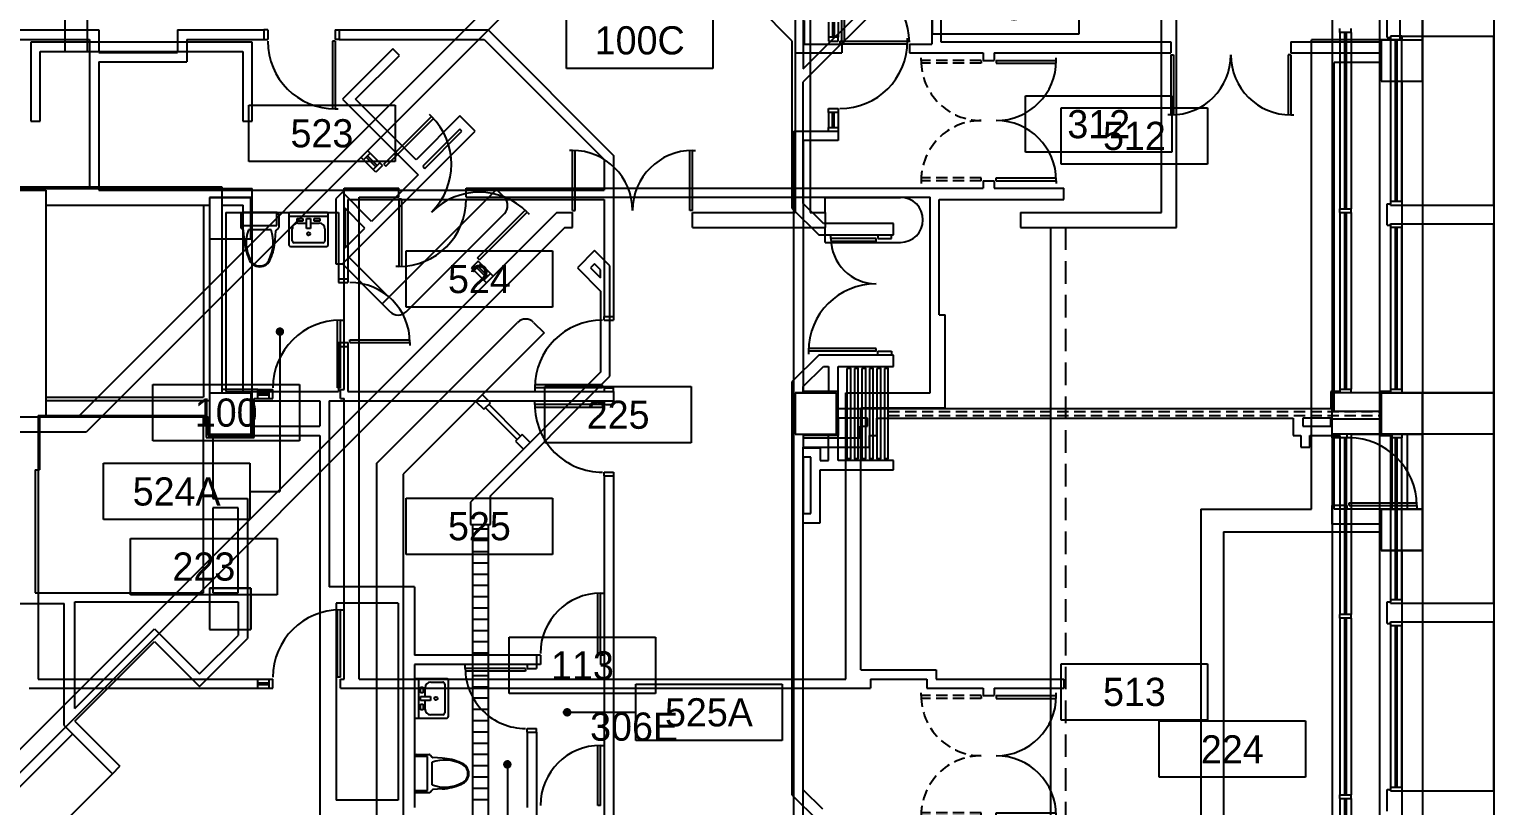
# Model space of a CAD drawing. Header units: inches. Extents: x -219 to 4035, y -10 to 4981.
# Drawn here: x 2309 to 3089, y 4099 to 4512 of the extents above; entities that cross this region are included whole.
import ezdxf
from ezdxf.enums import TextEntityAlignment as Align

# ---------------------------------------------------------------- set-up
doc = ezdxf.new("R2010")
doc.units = ezdxf.units.IN
doc.header["$LTSCALE"] = 48
doc.header["$MEASUREMENT"] = 0
doc.linetypes.add('HIDDEN', pattern=[0.375, 0.25, -0.125])
doc.linetypes.add('HIDDEN2', pattern=[0.1875, 0.125, -0.0625])
doc.layers.get('0').update_dxf_attribs({"color": 13, "linetype": 'CONTINUOUS'})
for name, color, linetype in [('F1-BLDG1', 7, 'CONTINUOUS'), ('F1-BLDG2', 2, 'HIDDEN'), ('F1-BLDG3', 161, 'CONTINUOUS'), ('F1-DOOR1', 3, 'CONTINUOUS'), ('F1-RMNOS', 3, 'CONTINUOUS'), ('F1-WINDOW1', 1, 'CONTINUOUS'), ('F1-WINDOW2', 4, 'CONTINUOUS'), ('F2-BLDG1', 7, 'CONTINUOUS'), ('F2-BLDG3', 161, 'CONTINUOUS'), ('F2-BLDG4', 2, 'CONTINUOUS'), ('F2-DOOR1', 3, 'CONTINUOUS'), ('F2-DOOR2', 61, 'HIDDEN2'), ('F2-RMNOS', 3, 'CONTINUOUS'), ('F2-STAIR1', 24, 'CONTINUOUS'), ('F2-WINDOW1', 1, 'CONTINUOUS'), ('F2-WINDOW2', 4, 'CONTINUOUS'), ('F3-BLDG1', 7, 'CONTINUOUS'), ('F3-BLDG3', 161, 'CONTINUOUS'), ('F3-BLDG4', 2, 'CONTINUOUS'), ('F3-DOOR1', 3, 'CONTINUOUS'), ('F3-RMNOS', 3, 'CONTINUOUS'), ('F3-WINDOW1', 1, 'CONTINUOUS'), ('F3-WINDOW2', 4, 'CONTINUOUS'), ('F4-BLDG3', 161, 'CONTINUOUS'), ('F5-BLDG1', 7, 'CONTINUOUS'), ('F5-BLDG3', 161, 'CONTINUOUS'), ('F5-BLDG4', 2, 'CONTINUOUS'), ('F5-DOOR1', 3, 'CONTINUOUS'), ('F5-DOOR2', 61, 'HIDDEN2'), ('F5-DOORJMB', 32, 'CONTINUOUS'), ('F5-REST2', 8, 'CONTINUOUS'), ('F5-RMNOS', 3, 'CONTINUOUS'), ('F5-WINDOW1', 1, 'CONTINUOUS'), ('F5-WINDOW2', 4, 'CONTINUOUS'), ('F6-BLDG3', 161, 'CONTINUOUS')]:
    doc.layers.add(name, color=color, linetype=linetype)
for name, color, linetype, plot in [('F1-COLUMN1', 8, 'CONTINUOUS', False), ('F2-COLUMN1', 8, 'CONTINUOUS', False), ('F3-COLUMN1', 8, 'CONTINUOUS', False), ('F5-COLUMN1', 8, 'CONTINUOUS', False)]:
    doc.layers.add(name, color=color, linetype=linetype, plot=plot)
doc.styles.add('ORIG-RMNOS', font='noting.shx')
doc.styles.add('RMNOS', font='noting.shx')

# ---------------------------------------------------------------- blocks, each defined once
blk = doc.blocks.new('L-34C1')
for p, q in [((-11, 11), (11, 11)), ((-11, 11), (-11, -11)), ((11, 11), (11, -11)), ((-11, -11), (11, -11))]:
    blk.add_line(p, q)
blk = doc.blocks.new('ADR-32DL')
for p, q in [((0, 33), (-1.5, 33)), ((0, 1), (0, 33)), ((1.5, 1), (1.5, 32.96)), ((62.5, 1), (62.5, 32.96)), ((64, 1), (64, 33)), ((64, 33), (65.5, 33)), ((0, 1), (1.5, 1)), ((64, 1), (62.5, 1))]:
    blk.add_line(p, q)
for centre, start, end in [((0, 1), 0, 90), ((64, 1), 90, 180)]:
    blk.add_arc(centre, 32, start, end)
blk = doc.blocks.new('ADR-36R')
for p, q in [((-1.5, 1), (-1.5, 36.97)), ((0, 1), (0, 37)), ((0, 37), (1.5, 37)), ((0, 1), (-1.5, 1))]:
    blk.add_line(p, q)
blk.add_arc((0, 1), 36, 90, 180)
blk = doc.blocks.new('ADR-36L')
for p, q in [((0, 37), (-1.5, 37)), ((0, 1), (0, 37)), ((1.5, 1), (1.5, 36.97)), ((0, 1), (1.5, 1))]:
    blk.add_line(p, q)
blk.add_arc((0, 1), 36, 0, 90)
blk = doc.blocks.new('L-34C2')
for p, q in [((-11, 11), (11, 11)), ((-11, 11), (-11, -37)), ((11, 11), (11, -37)), ((-11, -37), (11, -37))]:
    blk.add_line(p, q)
blk = doc.blocks.new('ADR-32R')
for p, q in [((-1.5, 1), (-1.5, 32.96)), ((0, 1), (0, 33)), ((0, 33), (1.5, 33)), ((0, 1), (-1.5, 1))]:
    blk.add_line(p, q)
blk.add_arc((0, 1), 32, 90, 180)
blk = doc.blocks.new('L12C31')
for p, q in [((-49, 11), (11, 11)), ((-49, -11), (-49, 11)), ((11, -11), (11, 11)), ((-49, -11), (11, -11))]:
    blk.add_line(p, q)
blk = doc.blocks.new('ADR-24R')
for p, q in [((-1.5, 1), (-1.5, 24.95)), ((0, 25), (1.5, 25)), ((0, 1), (0, 25)), ((-1.5, 1), (0, 1))]:
    blk.add_line(p, q)
blk.add_arc((0, 1), 24, 90, 180)
blk = doc.blocks.new('PLMB012')
for p, q in [((-10.12, 1), (-10.12, 7.96)), ((-9.95, 8.35), (-8.73, 9.36)), ((-8.19, 14.75), (-8.56, 9.7)), ((-6, 9.25), (6, 9.25)), ((8.19, 14.75), (8.56, 9.7)), ((9.95, 8.35), (8.73, 9.36)), ((10.12, 1), (10.12, 7.96)), ((-9.12, 0), (9.12, 0)), ((9.06, 6.88), (-9.06, 6.88)), ((-9.06, 6.88), (-9.06, 0)), ((9.06, 0), (9.06, 6.88))]:
    blk.add_line(p, q)
for centre, radius, start, end in [((20.93, 12.88), 29.17, 156.11872, 176.31808), ((12.18, 16.01), 19.4, 151.95985, 200.38206), ((0, 22.83), 6.04, 90, 162.12877), ((-0.08, 23.09), 5.29, 89.10035, 162.37061), ((0, 22.83), 6.04, 17.87123, 90), ((0.08, 23.09), 5.29, 17.62939, 90.89965), ((-12.18, 16.01), 19.4, 339.61794, 28.04015), ((-20.93, 12.88), 29.17, 3.68192, 23.88128), ((-9.62, 7.96), 0.5, 129.80557, 180), ((-9.05, 9.74), 0.5, 309.80557, 355.82956), ((9.05, 9.74), 0.5, 184.17044, 230.19443), ((9.62, 7.96), 0.5, 0, 50.19443), ((-9.12, 1), 1, 180, 270), ((9.12, 1), 1, 270, 0)]:
    blk.add_arc(centre, radius, start, end)
blk = doc.blocks.new('PLMB001')
for p, q in [((-10.5, 17), (-10.5, 0.5)), ((9.5, 18), (-9.5, 18)), ((-7.69, 16.06), (7.69, 16.06)), ((10.5, 0.5), (10.5, 17)), ((-8.69, 8.62), (-8.69, 15.06)), ((-0.97, 8.49), (1.03, 8.49)), ((-0.97, 3.12), (-0.97, 8.49)), ((1.03, 8.49), (1.03, 3.12)), ((8.69, 15.06), (8.69, 8.62)), ((-10.44, 2.12), (10.5, 2.12)), ((-10, 0), (10, 0)), ((-5.97, 3.12), (-5.97, 4.62)), ((-5.97, 4.62), (-2.97, 4.62)), ((-2.97, 3.12), (-5.97, 3.12)), ((-0.97, 5.62), (-5.69, 5.62)), ((-2.97, 4.62), (-2.97, 3.12)), ((1.03, 3.12), (-0.97, 3.12)), ((5.69, 5.62), (1.03, 5.62)), ((3.03, 4.62), (6.03, 4.62)), ((3.03, 3.12), (3.03, 4.62)), ((6.03, 3.12), (3.03, 3.12)), ((6.03, 4.62), (6.03, 3.12))]:
    blk.add_line(p, q)
blk.add_circle((0, 11.31), 0.875)
for centre, radius, start, end in [((-9.5, 17), 1, 90, 180), ((-7.69, 15.06), 1, 90, 180), ((7.69, 15.06), 1, 0, 90), ((9.5, 17), 1, 0, 90), ((-5.69, 8.62), 3, 180, 270), ((5.69, 8.62), 3, 270, 0), ((-10, 0.5), 0.5, 180, 270), ((10, 0.5), 0.5, 270, 0)]:
    blk.add_arc(centre, radius, start, end)
blk = doc.blocks.new('ADR-36DL')
for p, q in [((0, 37), (-1.5, 37)), ((0, 1), (0, 37)), ((1.5, 1), (1.5, 36.97)), ((70.5, 1), (70.5, 36.97)), ((72, 1), (72, 37)), ((72, 37), (73.5, 37)), ((0, 1), (1.5, 1)), ((72, 1), (70.5, 1))]:
    blk.add_line(p, q)
for centre, start, end in [((0, 1), 0, 90), ((72, 1), 90, 180)]:
    blk.add_arc(centre, 36, start, end)
blk = doc.blocks.new('rmnos')
at = {"color": 11}
for p, q in [((-0.40625, 0.15625), (0.40625, 0.15625)), ((-0.40625, -0.15625), (-0.40625, 0.15625)), ((0.40625, 0.15625), (0.40625, -0.15625)), ((0.40625, -0.15625), (-0.40625, -0.15625))]:
    blk.add_line(p, q, dxfattribs=at)
at = {"color": 9, "style": 'ORIG-RMNOS'}
blk.add_attdef('ROOM', text='', height=0.15625, dxfattribs=at).set_placement((0, 0), align=Align.MIDDLE)
blk = doc.blocks.new('RMNOS-1')
at = {"color": 9, "style": 'RMNOS'}
blk.add_attdef('ROOM', text='', height=0.1562, dxfattribs=at).set_placement((0, 0), align=Align.MIDDLE)

msp = doc.modelspace()

# ---------------------------------------------------------------- linework, layer by layer
at = {"layer": 'F1-BLDG1'}
for p, q in [((3051, 4484.5), (3051, 4630.5)), ((2912, 4414.62), (2912, 4618.5)), ((2920, 4406.62), (2920, 4618.5)), ((3039, 4608.5), (3039, 4506.5)), ((2717, 4540.62), (2717, 4414.62)), ((2554.75, 4525.44), (2335.81, 4306.5)), ((2563.5, 4521.81), (2339.44, 4297.75)), ((2725, 4518.62), (2725, 4414.62)), ((2992, 4256.5), (2992, 4506.5)), ((3039, 4506.5), (2992, 4506.5)), ((3004, 4308.5), (3004, 4494.5)), ((3029, 4494.5), (3004, 4494.5)), ((3029, 4494.5), (3029, 4484.5)), ((3029, 4484.5), (3051, 4484.5)), ((1938, 4426.5), (2317.75, 4426.5)), ((2317.75, 4426.5), (2317.75, 4306.5)), ((2405, 4422.5), (2405, 4400.5)), ((2427, 4422.5), (2405, 4422.5)), ((2427, 4400.5), (2427, 4422.5)), ((2589.94, 4414.62), (2191, 4015.69)), ((2589.94, 4414.62), (2598.31, 4414.62)), ((2598.31, 4406.62), (2598.31, 4414.62)), ((2662.31, 4406.62), (2662.31, 4414.62)), ((2662.31, 4414.62), (2717, 4414.62)), ((2725, 4414.62), (2733, 4414.62)), ((2733, 4414.62), (2733, 4406.62)), ((2837, 4414.62), (2837, 4406.62)), ((2837, 4414.62), (2912, 4414.62)), ((2594.31, 4406.62), (2199.75, 4012.06)), ((2405, 4400.5), (2427, 4400.5)), ((2594.31, 4406.62), (2598.31, 4406.62)), ((2662.31, 4406.62), (2733, 4406.62)), ((2837, 4406.62), (2920, 4406.62)), ((2717, 4318.5), (2717, 4296.5)), ((2739, 4318.5), (2717, 4318.5)), ((2739, 4296.5), (2739, 4318.5)), ((3029, 4308.5), (3029, 4318.5)), ((3029, 4318.5), (3051, 4318.5)), ((3051, 4296.5), (3051, 4318.5)), ((2317.75, 4306.5), (2335.81, 4306.5)), ((3029, 4308.5), (3004, 4308.5)), ((2301.75, 4297.75), (2339.44, 4297.75)), ((2717, 4296.5), (2739, 4296.5)), ((3004, 4256.5), (3004, 4296.5)), ((3051, 4296.5), (3004, 4296.5)), ((2933, 4256.5), (2933, 4046.5)), ((2933, 4256.5), (2992, 4256.5)), ((3051, 4256.5), (3004, 4256.5)), ((3051, 4234.5), (3051, 4256.5)), ((2945, 4244.5), (2945, 4058.5)), ((2945, 4244.5), (3029, 4244.5)), ((3029, 4244.5), (3029, 4234.5)), ((3029, 4234.5), (3051, 4234.5)), ((2405, 4214.5), (2405, 4192.5)), ((2427, 4214.5), (2405, 4214.5)), ((2427, 4192.5), (2427, 4214.5)), ((2405, 4192.5), (2427, 4192.5))]:
    msp.add_line(p, q, dxfattribs=at)
at = {"layer": 'F1-BLDG2'}
msp.add_line((2861, 4406.62), (2861, 3965.5), dxfattribs=at)
at = {"layer": 'F1-BLDG3'}
for p, q in [((2733, 4422.62), (2773, 4422.62)), ((2733, 4414.62), (2733, 4422.62)), ((2733, 4398.62), (2733, 4406.62)), ((2853, 4406.62), (2853, 3965.5)), ((2733, 4398.62), (2773, 4398.62))]:
    msp.add_line(p, q, dxfattribs=at)
msp.add_arc((2773, 4410.62), 12, 270, 90, dxfattribs=at)
at = {"layer": 'F1-WINDOW1'}
for p, q in [((2490.6, 4446.08), (2495.72, 4440.96)), ((2487.06, 4442.55), (2492.19, 4437.43)), ((2488.48, 4443.96), (2493.6, 4438.84)), ((2489.18, 4444.67), (2494.31, 4439.55)), ((2545.93, 4383.69), (2551.05, 4378.56)), ((2547.34, 4385.1), (2552.46, 4379.98)), ((2548.05, 4385.81), (2553.17, 4380.68)), ((2549.46, 4387.22), (2554.58, 4382.1))]:
    msp.add_line(p, q, dxfattribs=at)
at = {"layer": 'F1-WINDOW2'}
for p, q in [((2490.6, 4446.08), (2487.06, 4442.55)), ((2490.6, 4446.08), (2489.18, 4447.5)), ((2487.06, 4442.55), (2485.65, 4443.96)), ((2495.72, 4440.96), (2492.19, 4437.43)), ((2497.14, 4439.55), (2493.6, 4436.01)), ((2497.14, 4439.55), (2495.72, 4440.96)), ((2493.6, 4436.01), (2492.19, 4437.43)), ((2548.05, 4388.64), (2544.51, 4385.1)), ((2545.93, 4383.69), (2544.51, 4385.1)), ((2549.46, 4387.22), (2545.93, 4383.69)), ((2549.46, 4387.22), (2548.05, 4388.64)), ((2554.58, 4382.1), (2551.05, 4378.56)), ((2552.46, 4377.15), (2551.05, 4378.56)), ((2556, 4380.68), (2554.58, 4382.1))]:
    msp.add_line(p, q, dxfattribs=at)
at = {"layer": 'F2-BLDG1'}
for p, q in [((2717, 4678.93), (2717, 4499.5)), ((2789.75, 4606.18), (2789.75, 4504.25)), ((2794.5, 4608.5), (2794.5, 4505.5)), ((3039, 4532.5), (3039, 4506.5)), ((3051, 4484.5), (3051, 4532.5)), ((2721.75, 4516.87), (2721.75, 4504.25)), ((2721.75, 4504.25), (2741.75, 4504.25)), ((2741.75, 4504.25), (2741.75, 4499.5)), ((2777.75, 4504.25), (2789.75, 4504.25)), ((2777.75, 4504.25), (2777.75, 4499.5)), ((2794.5, 4505.5), (2917, 4505.5)), ((2917, 4505.5), (2917, 4499.5)), ((2981, 4505.5), (3029, 4505.5)), ((2981, 4505.5), (2981, 4499.5)), ((3029, 4506.5), (3039, 4506.5)), ((3029, 4505.5), (3029, 4506.5)), ((2717, 4499.5), (2741.75, 4499.5)), ((2777.75, 4499.5), (2817, 4499.5)), ((2817, 4499.5), (2817, 4495.5)), ((2817, 4495.5), (2823, 4495.5)), ((2823, 4499.5), (2917, 4499.5)), ((2823, 4499.5), (2823, 4495.5)), ((2981, 4499.5), (3029, 4499.5)), ((3029, 4499.5), (3029, 4484.5)), ((3029, 4484.5), (3051, 4484.5)), ((2817, 4431.5), (2817, 4427.5)), ((2817, 4431.5), (2823, 4431.5)), ((2823, 4431.5), (2823, 4427.5)), ((2301.75, 4428.25), (2411.5, 4428.25)), ((2411.5, 4428.25), (2411.5, 4320.25)), ((2476.75, 4320.25), (2476.75, 4427.5)), ((2476.75, 4427.5), (2505.75, 4427.5)), ((2484.75, 4166), (2484.75, 4422.75)), ((2484.75, 4422.75), (2505.75, 4422.75)), ((2505.75, 4422.75), (2505.75, 4427.5)), ((2541.75, 4427.5), (2817, 4427.5)), ((2541.75, 4422.75), (2541.75, 4427.5)), ((2541.75, 4422.75), (2788.88, 4422.75)), ((2788.88, 4318.5), (2788.88, 4422.75)), ((2823, 4427.5), (2860, 4427.5)), ((2860, 4421.5), (2860, 4427.5)), ((2793.63, 4421.5), (2860, 4421.5)), ((2793.63, 4360), (2793.63, 4421.5)), ((2793.63, 4360), (2796.88, 4360)), ((2796.88, 4310.5), (2796.88, 4360)), ((2430.75, 4320.25), (2411.5, 4320.25)), ((2428.75, 4315.5), (2430.75, 4315.5)), ((2428.75, 4294.75), (2428.75, 4315.5)), ((2430.75, 4315.5), (2430.75, 4320.25)), ((2474.75, 4315.5), (2474.75, 4320.25)), ((2474.75, 4320.25), (2476.75, 4320.25)), ((2474.75, 4315.5), (2476.75, 4315.5)), ((2476.75, 4166), (2476.75, 4315.5)), ((2717, 4318.5), (2717, 4296.5)), ((2739, 4318.5), (2717, 4318.5)), ((2739, 4296.5), (2739, 4318.5)), ((2744, 4166), (2744, 4318.5)), ((2744, 4318.5), (2788.88, 4318.5)), ((3029, 4304.5), (3029, 4318.5)), ((3029, 4318.5), (3051, 4318.5)), ((3051, 4296.5), (3051, 4318.5)), ((2313.75, 4306.5), (2403.25, 4306.5)), ((2313.75, 4306.5), (2313.75, 4166)), ((2403.25, 4306.5), (2403.25, 4294.75)), ((2752, 4171), (2752, 4310.5)), ((2752, 4310.5), (2796.88, 4310.5)), ((3003, 4294.5), (3003, 4304.5)), ((3029, 4304.5), (3003, 4304.5)), ((2403.25, 4294.75), (2428.75, 4294.75)), ((2717, 4296.5), (2739, 4296.5)), ((3011, 4294.5), (3003, 4294.5)), ((3011, 4294.5), (3011, 4296.5)), ((3051, 4296.5), (3011, 4296.5)), ((3011, 4258.5), (3003, 4258.5)), ((3003, 4248.5), (3003, 4258.5)), ((3011, 4256.5), (3011, 4258.5)), ((3051, 4256.5), (3011, 4256.5)), ((3051, 4234.5), (3051, 4256.5)), ((3029, 4248.5), (3003, 4248.5)), ((3029, 4248.5), (3029, 4234.5)), ((3051, 4234.5), (3029, 4234.5)), ((2313.75, 4166), (2430.75, 4166)), ((2430.75, 4161.25), (2430.75, 4166)), ((2474.75, 4166), (2476.75, 4166)), ((2474.75, 4161.25), (2474.75, 4166)), ((2484.75, 4166), (2744, 4166)), ((2752, 4171), (2792, 4171)), ((2757, 4166), (2787, 4166)), ((2757, 4166), (2757, 4161.25)), ((2787, 4166), (2787, 4161.25)), ((2792, 4171), (2792, 4166)), ((2792, 4166), (2860, 4166)), ((2860, 4166), (2860, 4161.25)), ((2309, 4161.25), (2430.75, 4161.25)), ((2474.75, 4161.25), (2757, 4161.25)), ((2787, 4161.25), (2817, 4161.25)), ((2817, 4161.25), (2817, 4157.25)), ((2823, 4161.25), (2860, 4161.25)), ((2823, 4161.25), (2823, 4157.25)), ((2817, 4157.25), (2823, 4157.25))]:
    msp.add_line(p, q, dxfattribs=at)
at = {"layer": 'F2-BLDG3'}
for p, q in [((3040, 4484.5), (3040, 4318.5)), ((2317.75, 4418.5), (2401.75, 4418.5)), ((2317.75, 4418.5), (2317.75, 4316.25)), ((2401.75, 4418.5), (2401.75, 4316.25)), ((2317.75, 4316.25), (2401.75, 4316.25)), ((3040, 4234.5), (3040, 4068.5))]:
    msp.add_line(p, q, dxfattribs=at)
at = {"layer": 'F2-BLDG4'}
for p, q in [((2328, 4628.25), (2328, 4500.25)), ((2340, 4500.25), (2340, 4628.25)), ((2328, 4500.25), (2340, 4500.25))]:
    msp.add_line(p, q, dxfattribs=at)
at = {"layer": 'F2-STAIR1'}
for p, q in [((3035, 4256.5), (3035, 4296.5)), ((3043, 4256.5), (3043, 4296.5)), ((3051, 4256.5), (3051, 4296.5))]:
    msp.add_line(p, q, dxfattribs=at)
at = {"layer": 'F2-WINDOW1'}
for p, q in [((2430.75, 4320.25), (2436.75, 4320.25)), ((2430.75, 4318.38), (2436.75, 4318.38)), ((2430.75, 4317.38), (2436.75, 4317.38)), ((2430.75, 4315.5), (2436.75, 4315.5)), ((2430.75, 4166), (2436.75, 4166)), ((2430.75, 4164.12), (2436.75, 4164.12)), ((2430.75, 4163.12), (2436.75, 4163.12)), ((2430.75, 4161.25), (2436.75, 4161.25))]:
    msp.add_line(p, q, dxfattribs=at)
at = {"layer": 'F2-WINDOW2'}
for p, q in [((2436.75, 4315.5), (2436.75, 4320.25)), ((2436.75, 4320.25), (2438.75, 4320.25)), ((2436.75, 4315.5), (2438.75, 4315.5)), ((2438.75, 4315.5), (2438.75, 4320.25)), ((2436.75, 4166), (2438.75, 4166)), ((2436.75, 4161.25), (2436.75, 4166)), ((2438.75, 4161.25), (2438.75, 4166)), ((2436.75, 4161.25), (2438.75, 4161.25))]:
    msp.add_line(p, q, dxfattribs=at)
at = {"layer": 'F3-BLDG1'}
for p, q in [((2427.75, 4505.25), (2309.75, 4505.25)), ((2309.75, 4505.25), (2309.75, 4463.25)), ((2427.75, 4463.25), (2427.75, 4505.25)), ((2502.62, 4501.73), (2475.75, 4474.86)), ((2506.16, 4498.2), (2502.62, 4501.73)), ((2314.75, 4463.25), (2314.75, 4500.25)), ((2314.75, 4500.25), (2422.75, 4500.25)), ((2422.75, 4500.25), (2422.75, 4463.25)), ((2482.82, 4474.86), (2506.16, 4498.2)), ((2475.75, 4474.86), (2516.08, 4434.54)), ((2515.01, 4442.67), (2482.82, 4474.86)), ((2309.75, 4463.25), (2314.75, 4463.25)), ((2422.75, 4463.25), (2427.75, 4463.25)), ((2538.35, 4466.01), (2515.01, 4442.67)), ((2546.48, 4457.87), (2538.35, 4466.01)), ((2475.75, 4387.14), (2546.48, 4457.87)), ((2716.25, 4083.25), (2716.25, 4457.87)), ((2716.25, 4457.87), (2739.75, 4457.87)), ((2739.75, 4457.87), (2739.75, 4452.87)), ((2739.75, 4452.87), (2721.25, 4452.87)), ((2721.25, 4452.87), (2721.25, 4319.25)), ((2516.08, 4434.54), (2491.31, 4409.77)), ((2301.75, 4427.25), (2427.75, 4427.25)), ((2427.75, 4295.75), (2427.75, 4427.25)), ((2475.75, 4425.33), (2472.21, 4421.79)), ((2491.31, 4409.77), (2475.75, 4425.33)), ((2472.21, 4421.79), (2472.21, 4387.14)), ((2610.12, 4394.23), (2600.93, 4385.04)), ((2618.25, 4386.1), (2610.12, 4394.23)), ((2472.21, 4387.14), (2475.75, 4387.14)), ((2600.93, 4385.04), (2613.25, 4372.72)), ((2618.25, 4327.41), (2618.25, 4386.1)), ((2613.25, 4372.72), (2613.25, 4329.48)), ((2613.25, 4329.48), (2544.08, 4260.31)), ((2554.58, 4263.74), (2618.25, 4327.41)), ((2739.75, 4319.25), (2721.25, 4319.25)), ((2739.75, 4310), (2739.75, 4319.25)), ((3007, 4319.25), (3002.25, 4319.25)), ((3002.25, 4319.25), (3002.25, 4310)), ((3007, 4320.5), (3007, 4319.25)), ((3007, 4320.5), (3013, 4320.5)), ((3013, 4318.5), (3013, 4320.5)), ((3051, 4318.5), (3013, 4318.5)), ((3051, 4296.5), (3051, 4318.5)), ((3002.25, 4310), (2739.75, 4310)), ((2760.5, 4295.75), (2760.5, 4305)), ((2760.5, 4305), (2982.25, 4305)), ((2982.25, 4305), (2982.25, 4295.75)), ((2427.75, 4295.75), (2406.81, 4295.75)), ((2406.81, 4295.75), (2406.81, 4262.2)), ((2756.5, 4289.5), (2756.5, 4295.75)), ((2756.5, 4295.75), (2760.5, 4295.75)), ((2982.25, 4295.75), (2986.25, 4295.75)), ((2986.25, 4295.75), (2986.25, 4289.5)), ((2991, 4295.75), (3007, 4295.75)), ((2991, 4289.5), (2991, 4295.75)), ((3007, 4295.75), (3007, 4294.5)), ((3013, 4294.5), (3007, 4294.5)), ((3013, 4296.5), (3051, 4296.5)), ((3013, 4296.5), (3013, 4294.5)), ((2721.25, 4088.25), (2721.25, 4289.5)), ((2721.25, 4289.5), (2756.5, 4289.5)), ((2986.25, 4289.5), (2991, 4289.5)), ((2406.81, 4262.2), (2425.31, 4262.2)), ((2425.31, 4262.2), (2425.31, 4187.65)), ((2544.08, 4260.31), (2544.08, 4248.31)), ((2554.58, 4248.31), (2554.58, 4263.74)), ((2544.08, 4248.31), (2554.58, 4248.31)), ((2116.5, 4206.25), (2327.5, 4206.25)), ((2327.5, 4141.34), (2327.5, 4206.25)), ((2333.27, 4143.69), (2375.7, 4186.12)), ((2375.7, 4186.12), (2399.74, 4162.08)), ((2399.74, 4162.08), (2425.31, 4187.65)), ((2333.27, 4143.69), (2357.31, 4119.65)), ((2327.5, 4141.34), (2353.25, 4115.59)), ((2353.25, 4115.59), (2357.31, 4119.65))]:
    msp.add_line(p, q, dxfattribs=at)
at = {"layer": 'F3-BLDG3'}
for p, q in [((2538.35, 4458.93), (2518.55, 4439.14)), ((2519.61, 4438.07), (2539.41, 4457.87)), ((2539.41, 4457.87), (2538.35, 4458.93)), ((2518.55, 4439.14), (2519.61, 4438.07)), ((2317.75, 4418.5), (2401.75, 4418.5)), ((2317.75, 4418.5), (2317.75, 4316.25)), ((2401.75, 4418.5), (2401.75, 4316.25)), ((2411.5, 4418.5), (2423, 4418.5)), ((2411.5, 4418.5), (2411.5, 4318.5)), ((2423, 4318.5), (2423, 4418.5)), ((2477.21, 4416.79), (2477.21, 4395.68)), ((2487.77, 4406.23), (2477.21, 4416.79)), ((2477.21, 4395.68), (2487.77, 4406.23)), ((2610.12, 4387.16), (2608, 4385.04)), ((2608, 4385.04), (2613.25, 4379.79)), ((2613.25, 4384.03), (2610.12, 4387.16)), ((2613.25, 4379.79), (2613.25, 4384.03)), ((2317.75, 4316.25), (2401.75, 4316.25)), ((2411.5, 4318.5), (2423, 4318.5)), ((2314.5, 4306.5), (2314.5, 4277.5)), ((2314.5, 4306.5), (2401.81, 4306.5)), ((2401.81, 4212), (2401.81, 4306.5)), ((2755.5, 4305), (2739.75, 4305)), ((2739.75, 4305), (2739.75, 4295.75)), ((2751.5, 4294.5), (2751.5, 4300.75)), ((2751.5, 4300.75), (2755.5, 4300.75)), ((2755.5, 4300.75), (2755.5, 4305)), ((3002.25, 4305), (2987.25, 4305)), ((2987.25, 4305), (2987.25, 4300.75)), ((2987.25, 4300.75), (3002.25, 4300.75)), ((3002.25, 4300.75), (3002.25, 4305)), ((2721.25, 4295.75), (2721.25, 4294.5)), ((2739.75, 4295.75), (2721.25, 4295.75)), ((2721.25, 4294.5), (2751.5, 4294.5)), ((2312.06, 4277.5), (2312.06, 4212)), ((2312.06, 4277.5), (2314.5, 4277.5)), ((2406.81, 4257.2), (2406.81, 4212)), ((2420.31, 4257.2), (2406.81, 4257.2)), ((2420.31, 4212), (2420.31, 4257.2)), ((2312.06, 4212), (2401.81, 4212)), ((2406.81, 4212), (2420.31, 4212)), ((2333.25, 4150.39), (2333.25, 4207.25)), ((2333.25, 4207.25), (2420.31, 4207.25)), ((2420.31, 4207.25), (2420.31, 4189.36)), ((2333.25, 4150.39), (2375.7, 4192.84)), ((2375.7, 4192.84), (2399.74, 4168.8)), ((2399.74, 4168.8), (2420.31, 4189.36))]:
    msp.add_line(p, q, dxfattribs=at)
at = {"layer": 'F3-BLDG4'}
for p, q in [((3003, 4607.75), (3003, 4319.25)), ((3051, 4608.5), (3051, 4318.5)), ((2496.96, 4365.93), (2557.79, 4426.76)), ((2557.79, 4426.76), (2562.04, 4422.52)), ((2509.69, 4361.69), (2562.04, 4414.03)), ((2475.75, 4387.14), (2496.96, 4365.93)), ((2479.29, 4390.68), (2500.5, 4369.47)), ((2501.21, 4361.69), (2496.96, 4365.93)), ((2494.08, 4281.02), (2569.11, 4356.05)), ((2577.59, 4356.05), (2583.25, 4350.39)), ((2583.25, 4350.39), (2508.08, 4275.22)), ((2546.83, 4313.98), (2551.07, 4309.73)), ((2554.61, 4313.27), (2550.37, 4317.51)), ((2551.07, 4309.73), (2554.61, 4313.27)), ((2551.94, 4310.59), (2568.91, 4293.62)), ((2570.72, 4295.44), (2553.75, 4312.41)), ((2571.58, 4296.3), (2568.05, 4292.76)), ((2568.05, 4292.76), (2572.29, 4288.52)), ((2575.82, 4292.05), (2571.58, 4296.3)), ((3003, 4295.75), (3003, 4007.25)), ((3051, 4296.5), (3051, 4006.5)), ((2494.08, 3989.07), (2494.08, 4281.02)), ((2508.08, 4275.22), (2508.08, 3994.87)), ((2298.5, 4103.26), (2332.04, 4136.8)), ((2298.5, 4060.84), (2353.25, 4115.59))]:
    msp.add_line(p, q, dxfattribs=at)
for centre, start, end in [((2557.79, 4418.28), 315, 45), ((2505.45, 4365.93), 225, 315), ((2573.35, 4351.81), 45, 135)]:
    msp.add_arc(centre, 6, start, end, dxfattribs=at)
at = {"layer": 'F3-WINDOW1'}
for p, q in [((2734.75, 4515.88), (2734.75, 4507.88)), ((2736.75, 4515.88), (2736.75, 4507.88)), ((2737.75, 4515.88), (2737.75, 4507.88)), ((2739.75, 4515.88), (2739.75, 4507.88)), ((3007, 4510.5), (3007, 4416.5)), ((3009.5, 4510.5), (3009.5, 4416.5)), ((3010.5, 4510.5), (3010.5, 4416.5)), ((3013, 4510.5), (3013, 4416.5)), ((2734.75, 4467.87), (2734.75, 4459.87)), ((2736.75, 4459.87), (2736.75, 4467.87)), ((2737.75, 4459.87), (2737.75, 4467.87)), ((2739.75, 4467.87), (2739.75, 4459.87)), ((3007, 4414.5), (3007, 4320.5)), ((3009.5, 4414.5), (3009.5, 4320.5)), ((3010.5, 4414.5), (3010.5, 4320.5)), ((3013, 4414.5), (3013, 4320.5)), ((3007, 4294.5), (3007, 4200.5)), ((3009.5, 4294.5), (3009.5, 4200.5)), ((3010.5, 4294.5), (3010.5, 4200.5)), ((3013, 4294.5), (3013, 4200.5)), ((2545.08, 4248.31), (2545.08, 4021.78)), ((2545.08, 4246), (2553.58, 4246)), ((2553.58, 4021.78), (2553.58, 4248.31)), ((2545.08, 4240), (2553.58, 4240)), ((2545.08, 4234), (2553.58, 4234)), ((2545.08, 4228), (2553.58, 4228)), ((2545.08, 4222), (2553.58, 4222)), ((2545.08, 4216), (2553.58, 4216)), ((2545.08, 4210), (2553.58, 4210)), ((2545.08, 4204), (2553.58, 4204)), ((2545.08, 4198), (2553.58, 4198)), ((3007, 4198.5), (3007, 4104.5)), ((3009.5, 4198.5), (3009.5, 4104.5)), ((3010.5, 4198.5), (3010.5, 4104.5)), ((3013, 4198.5), (3013, 4104.5)), ((2545.08, 4192), (2553.58, 4192)), ((2545.08, 4186), (2553.58, 4186)), ((2545.08, 4180), (2553.58, 4180)), ((2545.08, 4174), (2553.58, 4174)), ((2545.08, 4168), (2553.58, 4168)), ((2545.08, 4162), (2553.58, 4162)), ((2545.08, 4156), (2553.58, 4156)), ((2545.08, 4150), (2553.58, 4150)), ((2545.08, 4144), (2553.58, 4144)), ((2545.08, 4138), (2553.58, 4138)), ((2545.08, 4132), (2553.58, 4132)), ((2545.08, 4132), (2553.58, 4132)), ((2545.08, 4126), (2553.58, 4126)), ((2545.08, 4120), (2553.58, 4120)), ((2545.08, 4114), (2553.58, 4114)), ((2545.08, 4108), (2553.58, 4108)), ((2545.08, 4102), (2553.58, 4102)), ((3007, 4102.5), (3007, 4008.5)), ((3009.5, 4102.5), (3009.5, 4008.5)), ((3010.5, 4102.5), (3010.5, 4008.5)), ((3013, 4102.5), (3013, 4008.5))]:
    msp.add_line(p, q, dxfattribs=at)
at = {"layer": 'F3-WINDOW2'}
for p, q in [((3007, 4510.5), (3007, 4512.5)), ((3013, 4510.5), (3007, 4510.5)), ((3013, 4510.5), (3013, 4512.5)), ((2734.75, 4507.88), (2734.75, 4505.87)), ((2739.75, 4507.88), (2734.75, 4507.88)), ((2734.75, 4505.87), (2739.75, 4505.87)), ((2739.75, 4505.87), (2739.75, 4507.88)), ((2734.75, 4467.87), (2734.75, 4469.87)), ((2734.75, 4469.87), (2739.75, 4469.87)), ((2739.75, 4469.87), (2739.75, 4467.87)), ((2739.75, 4467.87), (2734.75, 4467.87)), ((2734.75, 4457.87), (2734.75, 4459.87)), ((2734.75, 4459.87), (2739.75, 4459.87)), ((2739.75, 4459.87), (2739.75, 4457.87)), ((3007, 4414.5), (3007, 4416.5)), ((3007, 4416.5), (3013, 4416.5)), ((3013, 4414.5), (3013, 4416.5)), ((3007, 4414.5), (3013, 4414.5)), ((3013, 4200.5), (3007, 4200.5)), ((3007, 4198.5), (3007, 4200.5)), ((3013, 4198.5), (3007, 4198.5)), ((3013, 4198.5), (3013, 4200.5)), ((3007, 4104.5), (3013, 4104.5)), ((3007, 4102.5), (3007, 4104.5)), ((3013, 4102.5), (3013, 4104.5)), ((3007, 4102.5), (3013, 4102.5))]:
    msp.add_line(p, q, dxfattribs=at)
at = {"layer": 'F4-BLDG3'}
msp.add_lwpolyline([(2801.22, 4624.84), (2806.88, 4630.5), (3089, 4630.5), (3089, 3360.5), (2867, 3360.5), (2867, 3240.5)], dxfattribs=at)
at = {"layer": 'F5-BLDG1'}
for p, q in [((2767.37, 4530.19), (2721.25, 4484.06)), ((2715.12, 4506.06), (2697.35, 4523.84)), ((3032.25, 4507.75), (3032.25, 4519.25)), ((3089, 4518.5), (3089, 4508.5)), ((2301, 4511.75), (2346, 4511.75)), ((2346, 4511.75), (2346, 4499.75)), ((2388, 4511.75), (2434, 4511.75)), ((2388, 4511.75), (2388, 4499.75)), ((2434, 4511.75), (2434, 4506.75)), ((2474, 4511.75), (2553.38, 4511.75)), ((2474, 4511.75), (2474, 4506.75)), ((2553.38, 4511.75), (2620.25, 4444.88)), ((3040, 4508.5), (3034, 4508.5)), ((3034, 4508.5), (3034, 4507.75)), ((3040, 4508.5), (3089, 4508.5)), ((2301, 4506.75), (2341, 4506.75)), ((2341, 4506.75), (2341, 4427.25)), ((2393, 4506.75), (2393, 4494.75)), ((2393, 4506.75), (2434, 4506.75)), ((2474, 4506.75), (2551.3, 4506.75)), ((2551.3, 4506.75), (2615.25, 4442.8)), ((2715.12, 4506.06), (2715.12, 4416.85)), ((3032.25, 4507.75), (3034, 4507.75)), ((2346, 4499.75), (2388, 4499.75)), ((2346, 4494.75), (2346, 4426.5)), ((2346, 4494.75), (2393, 4494.75)), ((2721.25, 4419.42), (2721.25, 4484.06)), ((2615.25, 4442.8), (2615.25, 4426.5)), ((2620.25, 4444.88), (2620.25, 4359.25)), ((2158.75, 4427.25), (2341, 4427.25)), ((2346, 4426.5), (2615.25, 4426.5)), ((2478.75, 4421.5), (2615.25, 4421.5)), ((2478.75, 4421.5), (2478.75, 4379.25)), ((2615.25, 4421.5), (2615.25, 4359.25)), ((2715.12, 4416.85), (2729.6, 4402.62)), ((2732.1, 4408.75), (2721.25, 4419.42)), ((3032.25, 4407.75), (3032.25, 4419.25)), ((3032.25, 4419.25), (3034, 4419.25)), ((3034, 4418.5), (3034, 4419.25)), ((3034, 4418.5), (3089, 4418.5)), ((3089, 4418.5), (3089, 4408.5)), ((2413.75, 4414.5), (2473.75, 4414.5)), ((2413.75, 4414.5), (2413.75, 4319.25)), ((2473.75, 4414.5), (2473.75, 4379.25)), ((2769.25, 4408.75), (2732.1, 4408.75)), ((2769.25, 4402.62), (2769.25, 4408.75)), ((3032.25, 4407.75), (3034, 4407.75)), ((3034, 4408.5), (3089, 4408.5)), ((3034, 4407.75), (3034, 4408.5)), ((2729.6, 4402.62), (2769.25, 4402.62)), ((2473.75, 4379.25), (2478.75, 4379.25)), ((2615.25, 4359.25), (2620.25, 4359.25)), ((2473.75, 4343.25), (2473.75, 4319.25)), ((2473.75, 4343.25), (2478.75, 4343.25)), ((2478.75, 4343.25), (2478.75, 4319.25)), ((2729.6, 4338.62), (2715.12, 4324.4)), ((2769.25, 4338.62), (2729.6, 4338.62)), ((2769.25, 4332.5), (2769.25, 4338.62)), ((2739.75, 4282.5), (2739.75, 4332.5)), ((2739.75, 4332.5), (2769.25, 4332.5)), ((2715.12, 4324.4), (2715.12, 4104.46)), ((2413.75, 4319.25), (2473.75, 4319.25)), ((2468.75, 4314.25), (2620.25, 4314.25)), ((2468.75, 4314.25), (2468.75, 4215.25)), ((2478.75, 4319.25), (2620.25, 4319.25)), ((2620.25, 4319.25), (2620.25, 4314.25)), ((3034, 4319.25), (3028.25, 4319.25)), ((3028.25, 4319.25), (3028.25, 4295.75)), ((3034, 4319.25), (3034, 4318.5)), ((3034, 4318.5), (3089, 4318.5)), ((3089, 4318.5), (3089, 4296.5)), ((2155, 4305.75), (2404.25, 4305.75)), ((2404.25, 4305.75), (2404.25, 4295.75)), ((2404.25, 4295.75), (2463.75, 4295.75)), ((2463.75, 4295.75), (2463.75, 3983.75)), ((3028.25, 4295.75), (3034, 4295.75)), ((3089, 4296.5), (3034, 4296.5)), ((3034, 4296.5), (3034, 4295.75)), ((2769.25, 4282.5), (2739.75, 4282.5)), ((2769.25, 4277.5), (2769.25, 4282.5)), ((2730.25, 4249.25), (2730.25, 4277.5)), ((2730.25, 4277.5), (2769.25, 4277.5)), ((2615.25, 4274.25), (2615.25, 4028.75)), ((2615.25, 4274.25), (2620.25, 4274.25)), ((2620.25, 4274.25), (2620.25, 4028.75)), ((2721.25, 4107.03), (2721.25, 4249.25)), ((2721.25, 4249.25), (2730.25, 4249.25)), ((2514.25, 4215.25), (2468.75, 4215.25)), ((2514.25, 4215.25), (2514.25, 4178.75)), ((3032.25, 4195.75), (3032.25, 4207.25)), ((3032.25, 4207.25), (3034, 4207.25)), ((3034, 4206.5), (3034, 4207.25)), ((3034, 4206.5), (3089, 4206.5)), ((3089, 4206.5), (3089, 4196.5)), ((3034, 4196.5), (3089, 4196.5)), ((3034, 4195.75), (3034, 4196.5)), ((3032.25, 4195.75), (3034, 4195.75)), ((2579.25, 4178.75), (2514.25, 4178.75)), ((2579.25, 4173.75), (2514.25, 4173.75)), ((2514.25, 4173.75), (2514.25, 4097.75)), ((2574.25, 4137.75), (2574.25, 4097.75)), ((2574.25, 4137.75), (2579.25, 4137.75)), ((2579.25, 4137.75), (2579.25, 4092.75)), ((2715.12, 4104.46), (2729.2, 4090.62)), ((2731.71, 4096.75), (2721.25, 4107.03)), ((3032.25, 4095.75), (3032.25, 4107.25)), ((3032.25, 4107.25), (3034, 4107.25)), ((3034, 4106.5), (3034, 4107.25)), ((3034, 4106.5), (3089, 4106.5)), ((3089, 4106.5), (3089, 4096.5))]:
    msp.add_line(p, q, dxfattribs=at)
at = {"layer": 'F5-BLDG3'}
for p, q in [((2721.25, 4491.14), (2759.51, 4529.39)), ((2721.25, 4517.87), (2721.25, 4491.14)), ((2317.75, 4418.5), (2405, 4418.5)), ((2317.75, 4418.5), (2317.75, 4314.5)), ((2405, 4418.5), (2405, 4314.5)), ((2721.25, 4321.83), (2732.1, 4332.5)), ((2732.1, 4332.5), (2734.75, 4332.5)), ((2734.75, 4332.5), (2734.75, 4319.25)), ((2721.25, 4319.25), (2721.25, 4321.83)), ((2317.75, 4314.5), (2405, 4314.5)), ((2427, 4300.75), (2427, 4314.25)), ((2427, 4314.25), (2463.75, 4314.25)), ((2463.75, 4314.25), (2463.75, 4300.75)), ((2734.75, 4319.25), (2721.25, 4319.25)), ((2427, 4300.75), (2463.75, 4300.75)), ((2734.75, 4295.75), (2721.25, 4295.75)), ((2721.25, 4295.75), (2721.25, 4289.25)), ((2734.75, 4282.5), (2734.75, 4295.75)), ((2721.25, 4289.25), (2730.25, 4289.25)), ((2725.25, 4284.25), (2721.25, 4284.25)), ((2721.25, 4284.25), (2721.25, 4254.25)), ((2725.25, 4254.25), (2725.25, 4284.25)), ((2730.25, 4289.25), (2730.25, 4282.5)), ((2730.25, 4282.5), (2734.75, 4282.5)), ((2721.25, 4254.25), (2725.25, 4254.25)), ((2505.5, 4206.5), (2472.5, 4206.5)), ((2472.5, 4206.5), (2472.5, 4101.5)), ((2505.5, 4206.5), (2505.5, 4101.5)), ((2505.5, 4101.5), (2472.5, 4101.5))]:
    msp.add_line(p, q, dxfattribs=at)
at = {"layer": 'F5-BLDG4'}
for p, q in [((3028.25, 4607.75), (3028.25, 4319.25)), ((3089, 4418.5), (3089, 4508.5)), ((3089, 4318.5), (3089, 4408.5)), ((3028.25, 4295.75), (3028.25, 4007.25)), ((3089, 4206.5), (3089, 4296.5)), ((3089, 4106.5), (3089, 4196.5))]:
    msp.add_line(p, q, dxfattribs=at)
at = {"layer": 'F5-DOOR1'}
for points in [[(2744.5, 4331.5), (2744.5, 4283.5), (2746.5, 4283.5), (2746.5, 4331.5)], [(2748.5, 4331.5), (2748.5, 4283.5), (2750.5, 4283.5), (2750.5, 4331.5)], [(2752.5, 4331.5), (2752.5, 4283.5), (2754.5, 4283.5), (2754.5, 4331.5)], [(2756.5, 4331.5), (2756.5, 4283.5), (2758.5, 4283.5), (2758.5, 4331.5)], [(2760.5, 4331.5), (2760.5, 4283.5), (2762.5, 4283.5), (2762.5, 4331.5)], [(2764.5, 4331.5), (2764.5, 4283.5), (2766.5, 4283.5), (2766.5, 4331.5)]]:
    msp.add_lwpolyline(points, close=True, dxfattribs=at)
at = {"layer": 'F5-DOOR2'}
for p, q in [((2766.5, 4308.5), (3028.25, 4308.5)), ((2766.5, 4306.5), (3028.25, 4306.5))]:
    msp.add_line(p, q, dxfattribs=at)
at = {"layer": 'F5-DOORJMB'}
for p, q in [((2436, 4511.75), (2434, 4511.75)), ((2436, 4511.75), (2436, 4506.75)), ((2472, 4511.75), (2472, 4506.75)), ((2472, 4511.75), (2474, 4511.75)), ((2434, 4506.75), (2436, 4506.75)), ((2474, 4506.75), (2472, 4506.75)), ((2761, 4402.62), (2761, 4400.62)), ((2761, 4400.62), (2768.25, 4400.62)), ((2768.25, 4400.62), (2768.25, 4402.62)), ((2473.75, 4379.25), (2473.75, 4377.25)), ((2473.75, 4377.25), (2478.75, 4377.25)), ((2478.75, 4379.25), (2478.75, 4377.25)), ((2615.25, 4357.25), (2615.25, 4359.25)), ((2615.25, 4357.25), (2620.25, 4357.25)), ((2620.25, 4359.25), (2620.25, 4357.25)), ((2473.75, 4345.25), (2478.75, 4345.25)), ((2473.75, 4345.25), (2473.75, 4343.25)), ((2478.75, 4345.25), (2478.75, 4343.25)), ((2761, 4338.62), (2761, 4340.62)), ((2761, 4340.62), (2768.25, 4340.62)), ((2768.25, 4340.62), (2768.25, 4338.62)), ((2615.25, 4321.25), (2615.25, 4319.25)), ((2615.25, 4321.25), (2620.25, 4321.25)), ((2620.25, 4319.25), (2620.25, 4321.25)), ((2615.25, 4314.25), (2615.25, 4312.25)), ((2620.25, 4312.25), (2620.25, 4314.25)), ((2615.25, 4312.25), (2620.25, 4312.25)), ((2615.25, 4276.25), (2620.25, 4276.25)), ((2615.25, 4274.25), (2615.25, 4276.25)), ((2620.25, 4276.25), (2620.25, 4274.25)), ((2574.25, 4173.75), (2574.25, 4171.75)), ((2579.25, 4178.75), (2579.25, 4171.75)), ((2581.25, 4178.75), (2579.25, 4178.75)), ((2581.25, 4173.75), (2579.25, 4173.75)), ((2581.25, 4178.75), (2581.25, 4173.75)), ((2615.25, 4178.75), (2613.25, 4178.75)), ((2613.25, 4178.75), (2613.25, 4173.75)), ((2615.25, 4173.75), (2613.25, 4173.75)), ((2574.25, 4171.75), (2579.25, 4171.75)), ((2574.25, 4139.75), (2579.25, 4139.75)), ((2574.25, 4137.75), (2574.25, 4139.75)), ((2579.25, 4137.75), (2579.25, 4139.75))]:
    msp.add_line(p, q, dxfattribs=at)
at = {"layer": 'F5-RMNOS'}
for p, q in [((2442.5, 4353.38), (2442.5, 4341.38)), ((2442.5, 4341.38), (2442.5, 4266)), ((2426.5, 4266), (2442.5, 4266))]:
    msp.add_line(p, q, dxfattribs=at)
at = {"layer": 'F5-RMNOS', "color": 4}
for p, q in [((2593.25, 4148.37), (2605.25, 4148.37)), ((2605.25, 4148.37), (2632, 4148.37)), ((2563.63, 4122.87), (2563.63, 4110.87)), ((2563.63, 4110.87), (2563.63, 4077.28))]:
    msp.add_line(p, q, dxfattribs=at)
at = {"layer": 'F5-RMNOS', "const_width": 2.25}
msp.add_lwpolyline([(2442.5, 4350, 1), (2442.5, 4352.25, 1)], format="xyb", close=True, dxfattribs=at)
at = {"layer": 'F5-RMNOS', "color": 4, "const_width": 2.25}
for points in [[(2596.63, 4148.37, 1), (2594.38, 4148.37, 1)], [(2563.63, 4119.5, 1), (2563.63, 4121.75, 1)]]:
    msp.add_lwpolyline(points, format="xyb", close=True, dxfattribs=at)
at = {"layer": 'F5-WINDOW1'}
for p, q in [((3034, 4506.5), (3034, 4420.5)), ((3036.5, 4506.5), (3036.5, 4420.5)), ((3037.5, 4420.5), (3037.5, 4506.5)), ((3040, 4420.5), (3040, 4506.5)), ((3034, 4406.5), (3034, 4320.5)), ((3036.5, 4406.5), (3036.5, 4320.5)), ((3037.5, 4320.5), (3037.5, 4406.5)), ((3040, 4320.5), (3040, 4406.5)), ((3034, 4294.5), (3034, 4208.5)), ((3036.5, 4294.5), (3036.5, 4208.5)), ((3037.5, 4208.5), (3037.5, 4294.5)), ((3040, 4208.5), (3040, 4294.5)), ((3034, 4194.5), (3034, 4108.5)), ((3036.5, 4194.5), (3036.5, 4108.5)), ((3037.5, 4108.5), (3037.5, 4194.5)), ((3040, 4108.5), (3040, 4194.5))]:
    msp.add_line(p, q, dxfattribs=at)
at = {"layer": 'F5-WINDOW2'}
for p, q in [((3040, 4508.5), (3040, 4506.5)), ((3034, 4507.75), (3034, 4506.5)), ((3040, 4506.5), (3034, 4506.5)), ((3034, 4420.5), (3040, 4420.5)), ((3034, 4420.5), (3034, 4419.25)), ((3040, 4420.5), (3040, 4418.5)), ((3034, 4407.75), (3034, 4406.5)), ((3040, 4408.5), (3040, 4406.5)), ((3040, 4406.5), (3034, 4406.5)), ((3034, 4320.5), (3034, 4319.25)), ((3034, 4320.5), (3040, 4320.5)), ((3040, 4320.5), (3040, 4318.5)), ((3034, 4295.75), (3034, 4294.5)), ((3040, 4294.5), (3034, 4294.5)), ((3040, 4296.5), (3040, 4294.5)), ((3034, 4208.5), (3034, 4207.25)), ((3034, 4208.5), (3040, 4208.5)), ((3040, 4208.5), (3040, 4206.5)), ((3040, 4196.5), (3040, 4194.5)), ((3034, 4195.75), (3034, 4194.5)), ((3040, 4194.5), (3034, 4194.5)), ((3034, 4108.5), (3040, 4108.5)), ((3034, 4108.5), (3034, 4107.25)), ((3040, 4108.5), (3040, 4106.5))]:
    msp.add_line(p, q, dxfattribs=at)
at = {"layer": 'F6-BLDG3'}
msp.add_line((3089, 4630.5), (3089, 3360.5), dxfattribs=at)

# ---------------------------------------------------------------- block references
at = {"layer": 'F1-COLUMN1'}
for p in [(3040, 4495.5), (2416, 4411.5), (2728, 4307.5), (3040, 4307.5), (3040, 4245.5), (2416, 4203.5)]:
    msp.add_blockref('L-34C1', p, dxfattribs=at)
at = {"layer": 'F1-DOOR1', "rotation": 315.0000000000036}
msp.add_blockref('ADR-36DL', (2497.14, 4439.55), dxfattribs=at)
at = {"layer": 'F1-DOOR1'}
msp.add_blockref('ADR-32DL', (2598.31, 4414.62), dxfattribs=at)
at = {"layer": 'F1-RMNOS'}
ref = msp.add_blockref('rmnos', (2829, 4524.5), dxfattribs=dict(at, xscale=96, yscale=96, zscale=96))
ref.add_attrib('ROOM', '113A', dxfattribs={"layer": '0', "color": 9, "height": 15, "style": 'ORIG-RMNOS'}).set_placement((2829, 4524.5), align=Align.MIDDLE)
ref = msp.add_blockref('rmnos', (2634.13, 4506.25), dxfattribs=dict(at, xscale=96, yscale=96, zscale=96))
ref.add_attrib('ROOM', '100C', dxfattribs={"layer": '0', "color": 9, "height": 15, "style": 'ORIG-RMNOS'}).set_placement((2634.13, 4506.25), align=Align.MIDDLE)
ref = msp.add_blockref('rmnos', (2413.88, 4308), dxfattribs=dict(at, xscale=96, yscale=96, zscale=96))
ref.add_attrib('ROOM', '100', dxfattribs={"layer": '0', "color": 9, "height": 15, "style": 'ORIG-RMNOS'}).set_placement((2413.88, 4308), align=Align.MIDDLE)
ref = msp.add_blockref('rmnos', (2603.63, 4173.37), dxfattribs=dict(at, xscale=96, yscale=96, zscale=96))
ref.add_attrib('ROOM', '113', dxfattribs={"layer": '0', "color": 9, "height": 15, "style": 'ORIG-RMNOS'}).set_placement((2603.63, 4173.37), align=Align.MIDDLE)
at = {"layer": 'F2-COLUMN1'}
for p in [(3040, 4495.5), (2416, 4307.5), (2728, 4307.5), (3040, 4307.5), (3040, 4245.5)]:
    msp.add_blockref('L-34C1', p, dxfattribs=at)
at = {"layer": 'F2-DOOR1'}
for name, p in [('ADR-36L', (2741.75, 4504.25)), ('ADR-36R', (2474.75, 4320.25)), ('ADR-36R', (2474.75, 4166))]:
    msp.add_blockref(name, p, dxfattribs=at)
for name, p, rotation in [('ADR-32DL', (2823, 4495.5), 270), ('ADR-32DL', (2981, 4499.5), 180), ('ADR-36R', (2505.75, 4422.75), 180), ('ADR-36R', (3011, 4258.5), 270), ('ADR-32DL', (2823, 4157.25), 270)]:
    msp.add_blockref(name, p, dxfattribs=dict(at, rotation=rotation))
at = {"layer": 'F2-DOOR2', "rotation": 89.99999999999999}
for p in [(2817, 4431.5), (2817, 4093.25)]:
    msp.add_blockref('ADR-32DL', p, dxfattribs=at)
at = {"layer": 'F2-RMNOS'}
ref = msp.add_blockref('rmnos', (2622.63, 4306.87), dxfattribs=dict(at, xscale=96, yscale=96, zscale=96))
ref.add_attrib('ROOM', '225', dxfattribs={"layer": '0', "color": 9, "height": 15, "style": 'ORIG-RMNOS'}).set_placement((2622.63, 4306.87), align=Align.MIDDLE)
ref = msp.add_blockref('rmnos', (2402, 4226), dxfattribs=dict(at, xscale=96, yscale=96, zscale=96))
ref.add_attrib('ROOM', '223', dxfattribs={"layer": '0', "color": 9, "height": 15, "style": 'ORIG-RMNOS'}).set_placement((2402, 4226), align=Align.MIDDLE)
ref = msp.add_blockref('rmnos', (2949.75, 4128.75), dxfattribs=dict(at, xscale=96, yscale=96, zscale=96))
ref.add_attrib('ROOM', '224', dxfattribs={"layer": '0', "color": 9, "height": 15, "style": 'ORIG-RMNOS'}).set_placement((2949.75, 4128.75), align=Align.MIDDLE)
at = {"layer": 'F3-COLUMN1'}
for p in [(2416, 4307.5), (2728, 4307.5)]:
    msp.add_blockref('L-34C1', p, dxfattribs=at)
at = {"layer": 'F3-COLUMN1', "xscale": -1, "rotation": 270}
msp.add_blockref('L-34C2', (3040, 4307.5), dxfattribs=at)
at = {"layer": 'F3-DOOR1', "rotation": 270}
msp.add_blockref('ADR-36L', (2739.75, 4505.87), dxfattribs=at)
at = {"layer": 'F3-RMNOS'}
ref = msp.add_blockref('rmnos', (2878.63, 4461.62), dxfattribs=dict(at, xscale=96, yscale=96, zscale=96))
ref.add_attrib('ROOM', '312', dxfattribs={"layer": '0', "color": 9, "height": 15, "style": 'ORIG-RMNOS'}).set_placement((2878.63, 4461.62), align=Align.MIDDLE)
ref = msp.add_blockref('RMNOS-1', (2631.13, 4140.75), dxfattribs=dict(at, xscale=96, yscale=96, zscale=96))
ref.add_attrib('ROOM', '306E', dxfattribs={"layer": '0', "color": 9, "height": 15, "style": 'RMNOS'}).set_placement((2631.13, 4140.75), align=Align.MIDDLE)
at = {"layer": 'F5-COLUMN1'}
for p in [(2416, 4307.5), (2728, 4307.5)]:
    msp.add_blockref('L-34C1', p, dxfattribs=at)
at = {"layer": 'F5-COLUMN1', "xscale": -1}
msp.add_blockref('L12C31', (3040, 4307.5), dxfattribs=at)
at = {"layer": 'F5-DOOR1'}
for name, p, rotation in [('ADR-36L', (2472, 4506.75), 180), ('ADR-24R', (2761, 4400.62), 89.99999999999999), ('ADR-32R', (2478.75, 4345.25), 270), ('ADR-36L', (2761, 4340.62), 89.99999999999999), ('ADR-36L', (2615.25, 4321.25), 89.99999999999999), ('ADR-36R', (2615.25, 4312.25), 89.99999999999999), ('ADR-32R', (2574.25, 4171.75), 89.99999999999999)]:
    msp.add_blockref(name, p, dxfattribs=dict(at, rotation=rotation))
for p in [(2613.25, 4178.75), (2613.25, 4097.75)]:
    msp.add_blockref('ADR-32R', p, dxfattribs=at)
at = {"layer": 'F5-REST2'}
for name, p, rotation in [('PLMB012', (2431.75, 4414.5), 180), ('PLMB001', (2457.75, 4414.5), 180), ('PLMB001', (2514.25, 4155.75), 270), ('PLMB012', (2514.25, 4115.75), 270)]:
    msp.add_blockref(name, p, dxfattribs=dict(at, rotation=rotation))
at = {"layer": 'F5-RMNOS'}
ref = msp.add_blockref('rmnos', (2464.88, 4456.75), dxfattribs=dict(at, xscale=96, yscale=96, zscale=96))
ref.add_attrib('ROOM', '523', dxfattribs={"layer": '0', "color": 9, "height": 15, "style": 'ORIG-RMNOS'}).set_placement((2464.88, 4456.75), align=Align.MIDDLE)
ref = msp.add_blockref('rmnos', (2897.63, 4455.37), dxfattribs=dict(at, xscale=96, yscale=96, zscale=96))
ref.add_attrib('ROOM', '512', dxfattribs={"layer": '0', "color": 9, "height": 15, "style": 'ORIG-RMNOS'}).set_placement((2897.63, 4455.37), align=Align.MIDDLE)
ref = msp.add_blockref('rmnos', (2548.75, 4379.12), dxfattribs=dict(at, xscale=96, yscale=96, zscale=96))
ref.add_attrib('ROOM', '524', dxfattribs={"layer": '0', "color": 9, "height": 15, "style": 'ORIG-RMNOS'}).set_placement((2548.75, 4379.12), align=Align.MIDDLE)
ref = msp.add_blockref('rmnos', (2387.5, 4266), dxfattribs=dict(at, xscale=96, yscale=96, zscale=96))
ref.add_attrib('ROOM', '524A', dxfattribs={"layer": '0', "color": 9, "height": 15, "style": 'ORIG-RMNOS'}).set_placement((2387.5, 4266), align=Align.MIDDLE)
ref = msp.add_blockref('rmnos', (2548.75, 4247.5), dxfattribs=dict(at, xscale=96, yscale=96, zscale=96))
ref.add_attrib('ROOM', '525', dxfattribs={"layer": '0', "color": 9, "height": 15, "style": 'ORIG-RMNOS'}).set_placement((2548.75, 4247.5), align=Align.MIDDLE)
ref = msp.add_blockref('rmnos', (2897.63, 4159.25), dxfattribs=dict(at, xscale=96, yscale=96, zscale=96))
ref.add_attrib('ROOM', '513', dxfattribs={"layer": '0', "color": 9, "height": 15, "style": 'ORIG-RMNOS'}).set_placement((2897.63, 4159.25), align=Align.MIDDLE)
ref = msp.add_blockref('rmnos', (2671, 4148.37), dxfattribs=dict(at, xscale=96, yscale=96, zscale=96))
ref.add_attrib('ROOM', '525A', dxfattribs={"layer": '0', "color": 9, "height": 15, "style": 'ORIG-RMNOS'}).set_placement((2671, 4148.37), align=Align.MIDDLE)

doc.saveas('drawing.dxf')
